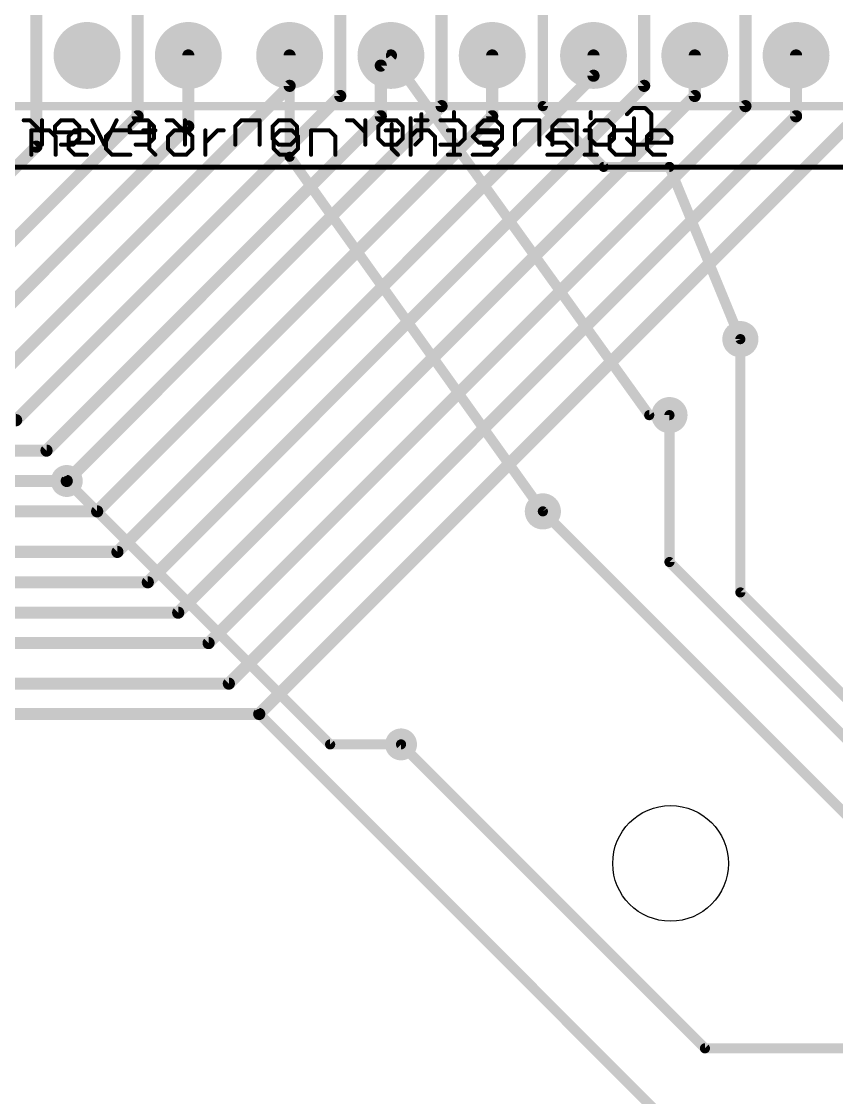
# Model space of a CAD drawing. Extents: x -15 to 72, y -20 to 100.
# Drawn here: x 21.73 to 42.16, y 53.63 to 80.61 of the extents above; entities that cross this region are included whole.
import ezdxf

# ---------------------------------------------------------------- set-up
doc = ezdxf.new("R2010")
doc.units = 0
for name, color, linetype in [('1', 12, 'CONTINUOUS'), ('16', 132, 'CONTINUOUS'), ('17', 110, 'CONTINUOUS'), ('18', 110, 'CONTINUOUS'), ('20', 53, 'CONTINUOUS'), ('21', 40, 'CONTINUOUS'), ('22', 6, 'CONTINUOUS'), ('51', 253, 'CONTINUOUS')]:
    doc.layers.add(name, color=color, linetype=linetype)

# ---------------------------------------------------------------- blocks, each defined once
blk = doc.blocks.new('RECT')
blk.add_solid([(-0.5, -0.5), (0.5, -0.5), (-0.5, 0.5), (0.5, 0.5)])
blk = doc.blocks.new('ROUNDP')
at = {"const_width": 0.5}
blk.add_lwpolyline([(0, -0.25, 1), (0, 0.25, 1), (0, -0.25)], format="xyb", dxfattribs=at)
blk = doc.blocks.new('ROUNDV')
at = {"const_width": 0.5}
blk.add_lwpolyline([(0, -0.25, 1), (0, 0.25, 1), (0, -0.25)], format="xyb", dxfattribs=at)

msp = doc.modelspace()

# ---------------------------------------------------------------- linework, layer by layer
at = {"layer": '1'}
for points, const_width in [([(24.638, 78.232), (24.638, 81.28)], 0.3048), ([(22.098, 77.47), (22.098, 81.026)], 0.3048), ([(29.718, 78.74), (29.718, 81.026)], 0.3048), ([(32.258, 78.486), (32.258, 80.772)], 0.3048), ([(37.338, 78.994), (37.338, 80.772)], 0.3048), ([(39.878, 78.486), (39.878, 81.026)], 0.3048), ([(25.908, 77.978), (25.908, 79.756)], 0.3048), ([(28.448, 78.994), (28.448, 79.756)], 0.3048), ([(30.734, 79.502), (30.988, 79.756)], 0.3048), ([(33.528, 78.232), (33.528, 79.756)], 0.3048), ([(36.068, 79.248), (36.068, 79.756)], 0.3048), ([(38.608, 78.74), (38.608, 79.756)], 0.3048), ([(41.148, 78.232), (41.148, 79.756)], 0.3048), ([(30.734, 78.232), (30.734, 79.502)], 0.3048), ([(24.13, 67.31), (36.068, 79.248)], 0.3048), ([(20.828, 71.374), (28.448, 78.994)], 0.3048), ([(24.892, 66.548), (37.338, 78.994)], 0.3048), ([(21.59, 70.612), (29.718, 78.74)], 0.3048), ([(25.654, 65.786), (38.608, 78.74)], 0.3048), ([(22.86, 69.088), (32.258, 78.486)], 0.3048), ([(26.416, 65.024), (39.878, 78.486)], 0.3048), ([(19.304, 72.898), (24.638, 78.232)], 0.3048), ([(22.352, 69.85), (30.734, 78.232)], 0.3048), ([(23.622, 68.326), (33.528, 78.232)], 0.3048), ([(26.924, 64.008), (41.148, 78.232)], 0.3048), ([(20.066, 72.136), (25.908, 77.978)], 0.3048), ([(27.686, 63.246), (42.418, 77.978)], 0.3048), ([(18.288, 73.66), (22.098, 77.47)], 0.3048), ([(39.751, 66.294), (39.751, 72.644)], 0.254), ([(10.668, 70.612), (21.59, 70.612)], 0.3048), ([(37.973, 67.056), (37.973, 70.739)], 0.254), ([(11.176, 69.85), (22.352, 69.85)], 0.3048), ([(11.938, 69.088), (22.86, 69.088)], 0.3048), ([(12.446, 68.326), (23.622, 68.326)], 0.3048), ([(50.292, 52.832), (34.798, 68.326)], 0.254), ([(12.7, 67.31), (24.13, 67.31)], 0.3048), ([(50.8, 54.229), (37.973, 67.056)], 0.254), ([(13.462, 66.548), (24.892, 66.548)], 0.3048), ([(51.435, 54.61), (39.751, 66.294)], 0.254), ([(14.224, 65.786), (25.654, 65.786)], 0.3048), ([(14.732, 65.024), (26.416, 65.024)], 0.3048), ([(14.986, 64.008), (26.924, 64.008)], 0.3048), ([(15.24, 63.246), (27.686, 63.246)], 0.3048), ([(37.846, 53.086), (27.686, 63.246)], 0.254), ([(38.862, 54.864), (31.242, 62.484)], 0.254), ([(42.672, 54.864), (38.862, 54.864)], 0.254)]:
    msp.add_lwpolyline(points, dxfattribs=dict(at, const_width=const_width))
for points, const_width in [([(25.9842, 79.756, 1), (25.8318, 79.756)], 0.1524), ([(28.5242, 79.756, 1), (28.3718, 79.756)], 0.1524), ([(31.0419, 79.7021, 1), (30.9341, 79.8099)], 0.1524), ([(33.6042, 79.756, 1), (33.4518, 79.756)], 0.1524), ([(36.1442, 79.756, 1), (35.9918, 79.756)], 0.1524), ([(38.6842, 79.756, 1), (38.5318, 79.756)], 0.1524), ([(41.2242, 79.756, 1), (41.0718, 79.756)], 0.1524), ([(30.8102, 79.502, 1), (30.6578, 79.502)], 0.1524), ([(30.6801, 79.5559, 1), (30.7879, 79.4481)], 0.1524), ([(35.9918, 79.248, 1), (36.1442, 79.248)], 0.1524), ([(36.1219, 79.1941, 1), (36.0141, 79.3019)], 0.1524), ([(28.3718, 78.994, 1), (28.5242, 78.994)], 0.1524), ([(28.5019, 78.9401, 1), (28.3941, 79.0479)], 0.1524), ([(37.2618, 78.994, 1), (37.4142, 78.994)], 0.1524), ([(37.3919, 78.9401, 1), (37.2841, 79.0479)], 0.1524), ([(29.6418, 78.74, 1), (29.7942, 78.74)], 0.1524), ([(29.7719, 78.6861, 1), (29.6641, 78.7939)], 0.1524), ([(38.5318, 78.74, 1), (38.6842, 78.74)], 0.1524), ([(38.6619, 78.6861, 1), (38.5541, 78.7939)], 0.1524), ([(32.1818, 78.486, 1), (32.3342, 78.486)], 0.1524), ([(32.3119, 78.4321, 1), (32.2041, 78.5399)], 0.1524), ([(39.8018, 78.486, 1), (39.9542, 78.486)], 0.1524), ([(39.9319, 78.4321, 1), (39.8241, 78.5399)], 0.1524), ([(24.5618, 78.232, 1), (24.7142, 78.232)], 0.1524), ([(24.6919, 78.1781, 1), (24.5841, 78.2859)], 0.1524), ([(30.6578, 78.232, 1), (30.8102, 78.232)], 0.1524), ([(30.7879, 78.1781, 1), (30.6801, 78.2859)], 0.1524), ([(33.4518, 78.232, 1), (33.6042, 78.232)], 0.1524), ([(33.5819, 78.1781, 1), (33.4741, 78.2859)], 0.1524), ([(41.0718, 78.232, 1), (41.2242, 78.232)], 0.1524), ([(41.2019, 78.1781, 1), (41.0941, 78.2859)], 0.1524), ([(25.8318, 77.978, 1), (25.9842, 77.978)], 0.1524), ([(25.9619, 77.9241, 1), (25.8541, 78.0319)], 0.1524), ([(22.0218, 77.47, 1), (22.1742, 77.47)], 0.1524), ([(22.1519, 77.4161, 1), (22.0441, 77.5239)], 0.1524), ([(39.8145, 72.644, 1), (39.6875, 72.644)], 0.127), ([(21.59, 70.5358, 1), (21.59, 70.6882)], 0.1524), ([(38.0365, 70.739, 1), (37.9095, 70.739)], 0.127), ([(22.2981, 69.9039, 1), (22.4059, 69.7961)], 0.1524), ([(22.352, 69.7738, 1), (22.352, 69.9262)], 0.1524), ([(22.8061, 69.1419, 1), (22.9139, 69.0341)], 0.1524), ([(22.86, 69.0118, 1), (22.86, 69.1642)], 0.1524), ([(23.5681, 68.3799, 1), (23.6759, 68.2721)], 0.1524), ([(23.622, 68.2498, 1), (23.622, 68.4022)], 0.1524), ([(34.8429, 68.3709, 1), (34.7531, 68.2811)], 0.127), ([(24.0761, 67.3639, 1), (24.1839, 67.2561)], 0.1524), ([(24.13, 67.2338, 1), (24.13, 67.3862)], 0.1524), ([(38.0179, 67.1009, 1), (37.9281, 67.0111)], 0.127), ([(37.9095, 67.056, 1), (38.0365, 67.056)], 0.127), ([(24.8381, 66.6019, 1), (24.9459, 66.4941)], 0.1524), ([(24.892, 66.4718, 1), (24.892, 66.6242)], 0.1524), ([(39.7959, 66.3389, 1), (39.7061, 66.2491)], 0.127), ([(39.6875, 66.294, 1), (39.8145, 66.294)], 0.127), ([(25.6001, 65.8399, 1), (25.7079, 65.7321)], 0.1524), ([(25.654, 65.7098, 1), (25.654, 65.8622)], 0.1524), ([(26.3621, 65.0779, 1), (26.4699, 64.9701)], 0.1524), ([(26.416, 64.9478, 1), (26.416, 65.1002)], 0.1524), ([(26.8701, 64.0619, 1), (26.9779, 63.9541)], 0.1524), ([(26.924, 63.9318, 1), (26.924, 64.0842)], 0.1524), ([(27.686, 63.1698, 1), (27.686, 63.3222)], 0.1524), ([(27.6321, 63.2999, 1), (27.7399, 63.1921)], 0.1524), ([(27.7309, 63.2909, 1), (27.6411, 63.2011)], 0.127), ([(31.2869, 62.5289, 1), (31.1971, 62.4391)], 0.127), ([(38.862, 54.9275, 1), (38.862, 54.8005)], 0.127), ([(38.8171, 54.8191, 1), (38.9069, 54.9089)], 0.127)]:
    msp.add_lwpolyline(points, format="xyb", dxfattribs=dict(at, const_width=const_width))
at = {"layer": '16', "const_width": 0.254}
for points in [[(34.798, 78.486), (34.798, 80.899)], [(28.448, 77.216), (28.448, 79.756)], [(37.465, 70.739), (30.988, 79.756)], [(36.322, 76.962), (34.798, 78.486)], [(34.798, 68.326), (28.448, 77.216)], [(37.973, 76.962), (36.322, 76.962)], [(39.751, 72.644), (37.973, 76.962)], [(37.973, 70.739), (37.465, 70.739)], [(29.464, 62.484), (22.86, 69.088)], [(31.242, 62.484), (29.464, 62.484)]]:
    msp.add_lwpolyline(points, dxfattribs=at)
at = {"layer": '16', "const_width": 0.127}
for points in [[(28.5115, 79.756, 1), (28.3845, 79.756)], [(31.0396, 79.793, 1), (30.9364, 79.719)], [(34.8429, 78.5309, 1), (34.7531, 78.4411)], [(34.7345, 78.486, 1), (34.8615, 78.486)], [(28.4997, 77.2529, 1), (28.3963, 77.1791)], [(28.3845, 77.216, 1), (28.5115, 77.216)], [(36.322, 77.0255, 1), (36.322, 76.8985)], [(36.2771, 76.9171, 1), (36.3669, 77.0069)], [(38.0317, 76.9862, 1), (37.9143, 76.9378)], [(37.973, 76.8985, 1), (37.973, 77.0255)], [(39.6923, 72.6198, 1), (39.8097, 72.6682)], [(37.465, 70.8025, 1), (37.465, 70.6755)], [(37.4134, 70.702, 1), (37.5166, 70.776)], [(37.973, 70.6755, 1), (37.973, 70.8025)], [(22.9049, 69.1329, 1), (22.8151, 69.0431)], [(34.7463, 68.2891, 1), (34.8497, 68.3629)], [(29.464, 62.5475, 1), (29.464, 62.4205)], [(29.4191, 62.4391, 1), (29.5089, 62.5289)], [(31.242, 62.4205, 1), (31.242, 62.5475)]]:
    msp.add_lwpolyline(points, format="xyb", dxfattribs=at)
at = {"layer": '20'}
msp.add_circle((38, 59.5), 1.45, dxfattribs=at)
at = {"layer": '21'}
for points, const_width in [([(44.958, 78.486), (14.478, 78.486)], 0.2032), ([(31.4814, 78.182), (31.4814, 77.2668)], 0.1016), ([(32.5694, 78.3345), (32.5694, 78.182)], 0.1016), ([(35.9997, 78.3345), (35.9997, 78.182)], 0.1016), ([(37.0809, 78.182), (37.0809, 77.2668)], 0.1016), ([(24.9294, 78.0294), (24.9294, 77.4193)], 0.1016), ([(31.0102, 78.0294), (31.0102, 77.4193)], 0.1016), ([(21.9703, 77.2668), (21.9703, 77.8769)], 0.1016), ([(21.9703, 77.8769), (22.4279, 77.8769)], 0.1016), ([(22.4279, 77.8769), (22.5804, 77.7244)], 0.1016), ([(22.5804, 77.7244), (22.5804, 77.2668)], 0.1016), ([(22.9058, 77.7244), (23.0583, 77.8769)], 0.1016), ([(22.9058, 77.4193), (22.9058, 77.7244)], 0.1016), ([(23.0583, 77.8769), (23.3634, 77.8769)], 0.1016), ([(23.3634, 77.8769), (23.5159, 77.7244)], 0.1016), ([(23.5159, 77.7244), (23.5159, 77.5719)], 0.1016), ([(23.9938, 77.8769), (23.8413, 77.7244)], 0.1016), ([(23.8413, 77.7244), (23.8413, 77.4193)], 0.1016), ([(24.4514, 77.8769), (23.9938, 77.8769)], 0.1016), ([(24.7768, 77.8769), (25.0819, 77.8769)], 0.1016), ([(25.553, 77.8769), (25.4005, 77.7244)], 0.1016), ([(25.4005, 77.7244), (25.4005, 77.4193)], 0.1016), ([(25.8581, 77.8769), (25.553, 77.8769)], 0.1016), ([(26.0106, 77.7244), (25.8581, 77.8769)], 0.1016), ([(26.0106, 77.4193), (26.0106, 77.7244)], 0.1016), ([(26.336, 77.2668), (26.336, 77.8769)], 0.1016), ([(26.336, 77.5719), (26.6411, 77.8769)], 0.1016), ([(26.6411, 77.8769), (26.7936, 77.8769)], 0.1016), ([(28.2037, 77.8769), (28.0511, 77.7244)], 0.1016), ([(28.0511, 77.7244), (28.0511, 77.4193)], 0.1016), ([(28.5087, 77.8769), (28.2037, 77.8769)], 0.1016), ([(28.6613, 77.7244), (28.5087, 77.8769)], 0.1016), ([(28.6613, 77.4193), (28.6613, 77.7244)], 0.1016), ([(28.9867, 77.2668), (28.9867, 77.8769)], 0.1016), ([(28.9867, 77.8769), (29.4443, 77.8769)], 0.1016), ([(29.4443, 77.8769), (29.5968, 77.7244)], 0.1016), ([(29.5968, 77.7244), (29.5968, 77.2668)], 0.1016), ([(30.8577, 77.8769), (31.1628, 77.8769)], 0.1016), ([(31.4814, 77.7244), (31.6339, 77.8769)], 0.1016), ([(31.6339, 77.8769), (31.939, 77.8769)], 0.1016), ([(31.939, 77.8769), (32.0915, 77.7244)], 0.1016), ([(32.0915, 77.7244), (32.0915, 77.2668)], 0.1016), ([(32.4169, 77.8769), (32.5694, 77.8769)], 0.1016), ([(32.5694, 77.8769), (32.5694, 77.2668)], 0.1016), ([(33.0406, 77.7244), (33.1931, 77.8769)], 0.1016), ([(33.1931, 77.5719), (33.0406, 77.7244)], 0.1016), ([(33.1931, 77.8769), (33.6507, 77.8769)], 0.1016), ([(34.9116, 77.7244), (35.0641, 77.8769)], 0.1016), ([(35.0641, 77.5719), (34.9116, 77.7244)], 0.1016), ([(35.0641, 77.8769), (35.5217, 77.8769)], 0.1016), ([(35.8471, 77.8769), (35.9997, 77.8769)], 0.1016), ([(35.9997, 77.8769), (35.9997, 77.2668)], 0.1016), ([(36.4708, 77.7244), (36.6233, 77.8769)], 0.1016), ([(36.4708, 77.4193), (36.4708, 77.7244)], 0.1016), ([(36.6233, 77.8769), (37.0809, 77.8769)], 0.1016), ([(37.4063, 77.7244), (37.5589, 77.8769)], 0.1016), ([(37.4063, 77.4193), (37.4063, 77.7244)], 0.1016), ([(37.5589, 77.8769), (37.8639, 77.8769)], 0.1016), ([(37.8639, 77.8769), (38.0165, 77.7244)], 0.1016), ([(38.0165, 77.7244), (38.0165, 77.5719)], 0.1016), ([(23.5159, 77.5719), (22.9058, 77.5719)], 0.1016), ([(23.0583, 77.2668), (22.9058, 77.4193)], 0.1016), ([(23.8413, 77.4193), (23.9938, 77.2668)], 0.1016), ([(24.9294, 77.4193), (25.0819, 77.2668)], 0.1016), ([(25.4005, 77.4193), (25.553, 77.2668)], 0.1016), ([(25.8581, 77.2668), (26.0106, 77.4193)], 0.1016), ([(28.0511, 77.4193), (28.2037, 77.2668)], 0.1016), ([(28.5087, 77.2668), (28.6613, 77.4193)], 0.1016), ([(31.0102, 77.4193), (31.1628, 77.2668)], 0.1016), ([(33.4982, 77.5719), (33.1931, 77.5719)], 0.1016), ([(33.6507, 77.4193), (33.4982, 77.5719)], 0.1016), ([(33.4982, 77.2668), (33.6507, 77.4193)], 0.1016), ([(35.3692, 77.5719), (35.0641, 77.5719)], 0.1016), ([(35.5217, 77.4193), (35.3692, 77.5719)], 0.1016), ([(35.3692, 77.2668), (35.5217, 77.4193)], 0.1016), ([(36.6233, 77.2668), (36.4708, 77.4193)], 0.1016), ([(38.0165, 77.5719), (37.4063, 77.5719)], 0.1016), ([(37.5589, 77.2668), (37.4063, 77.4193)], 0.1016), ([(23.3634, 77.2668), (23.0583, 77.2668)], 0.1016), ([(23.9938, 77.2668), (24.4514, 77.2668)], 0.1016), ([(25.553, 77.2668), (25.8581, 77.2668)], 0.1016), ([(28.2037, 77.2668), (28.5087, 77.2668)], 0.1016), ([(32.4169, 77.2668), (32.722, 77.2668)], 0.1016), ([(33.0406, 77.2668), (33.4982, 77.2668)], 0.1016), ([(34.9116, 77.2668), (35.3692, 77.2668)], 0.1016), ([(35.8471, 77.2668), (36.1522, 77.2668)], 0.1016), ([(37.0809, 77.2668), (36.6233, 77.2668)], 0.1016), ([(37.8639, 77.2668), (37.5589, 77.2668)], 0.1016)]:
    msp.add_lwpolyline(points, dxfattribs=dict(at, const_width=const_width))
at = {"layer": '21', "const_width": 0.0508}
for points in [[(31.5068, 78.182, 1), (31.456, 78.182)], [(32.5948, 78.3345, 1), (32.544, 78.3345)], [(36.0251, 78.3345, 1), (35.9743, 78.3345)], [(37.1063, 78.182, 1), (37.0555, 78.182)], [(24.9548, 78.0294, 1), (24.904, 78.0294)], [(31.0356, 78.0294, 1), (30.9848, 78.0294)], [(32.544, 78.182, 1), (32.5948, 78.182)], [(35.9743, 78.182, 1), (36.0251, 78.182)], [(21.9957, 77.8769, 1), (21.9449, 77.8769)], [(21.9703, 77.9023, 1), (21.9703, 77.8515)], [(22.4458, 77.8949, 1), (22.4099, 77.859)], [(22.4279, 77.8515, 1), (22.4279, 77.9023)], [(22.6058, 77.7244, 1), (22.555, 77.7244)], [(22.5624, 77.7064, 1), (22.5984, 77.7424)], [(22.8878, 77.7424, 1), (22.9238, 77.7064)], [(22.9312, 77.7244, 1), (22.8804, 77.7244)], [(23.0583, 77.9023, 1), (23.0583, 77.8515)], [(23.0763, 77.859, 1), (23.0404, 77.8949)], [(23.3814, 77.8949, 1), (23.3454, 77.859)], [(23.3634, 77.8515, 1), (23.3634, 77.9023)], [(23.5413, 77.7244, 1), (23.4905, 77.7244)], [(23.498, 77.7064, 1), (23.5339, 77.7424)], [(23.8667, 77.7244, 1), (23.8159, 77.7244)], [(23.8234, 77.7424, 1), (23.8593, 77.7064)], [(23.9938, 77.9023, 1), (23.9938, 77.8515)], [(24.0118, 77.859, 1), (23.9759, 77.8949)], [(24.4514, 77.8515, 1), (24.4514, 77.9023)], [(24.7768, 77.9023, 1), (24.7768, 77.8515)], [(25.0819, 77.8515, 1), (25.0819, 77.9023)], [(25.4259, 77.7244, 1), (25.3751, 77.7244)], [(25.3826, 77.7424, 1), (25.4185, 77.7064)], [(25.553, 77.9023, 1), (25.553, 77.8515)], [(25.571, 77.859, 1), (25.5351, 77.8949)], [(25.8761, 77.8949, 1), (25.8401, 77.859)], [(25.8581, 77.8515, 1), (25.8581, 77.9023)], [(26.036, 77.7244, 1), (25.9852, 77.7244)], [(25.9927, 77.7064, 1), (26.0286, 77.7424)], [(26.3614, 77.8769, 1), (26.3106, 77.8769)], [(26.6411, 77.9023, 1), (26.6411, 77.8515)], [(26.6591, 77.859, 1), (26.6231, 77.8949)], [(26.7936, 77.8515, 1), (26.7936, 77.9023)], [(28.0766, 77.7244, 1), (28.0257, 77.7244)], [(28.0332, 77.7424, 1), (28.0691, 77.7064)], [(28.2037, 77.9023, 1), (28.2037, 77.8515)], [(28.2216, 77.859, 1), (28.1857, 77.8949)], [(28.5267, 77.8949, 1), (28.4908, 77.859)], [(28.5087, 77.8515, 1), (28.5087, 77.9023)], [(28.6867, 77.7244, 1), (28.6359, 77.7244)], [(28.6433, 77.7064, 1), (28.6792, 77.7424)], [(29.0121, 77.8769, 1), (28.9613, 77.8769)], [(28.9867, 77.9023, 1), (28.9867, 77.8515)], [(29.4622, 77.8949, 1), (29.4263, 77.859)], [(29.4443, 77.8515, 1), (29.4443, 77.9023)], [(29.6222, 77.7244, 1), (29.5714, 77.7244)], [(29.5788, 77.7064, 1), (29.6147, 77.7424)], [(30.8577, 77.9023, 1), (30.8577, 77.8515)], [(31.1628, 77.8515, 1), (31.1628, 77.9023)], [(31.4634, 77.7424, 1), (31.4993, 77.7064)], [(31.6339, 77.9023, 1), (31.6339, 77.8515)], [(31.6519, 77.859, 1), (31.616, 77.8949)], [(31.9569, 77.8949, 1), (31.921, 77.859)], [(31.939, 77.8515, 1), (31.939, 77.9023)], [(32.1169, 77.7244, 1), (32.0661, 77.7244)], [(32.0735, 77.7064, 1), (32.1095, 77.7424)], [(32.4169, 77.9023, 1), (32.4169, 77.8515)], [(32.5948, 77.8769, 1), (32.544, 77.8769)], [(32.5694, 77.8515, 1), (32.5694, 77.9023)], [(33.0585, 77.7424, 1), (33.0226, 77.7064)], [(33.0226, 77.7424, 1), (33.0585, 77.7064)], [(33.1931, 77.9023, 1), (33.1931, 77.8515)], [(33.2111, 77.859, 1), (33.1751, 77.8949)], [(33.6507, 77.8515, 1), (33.6507, 77.9023)], [(34.9296, 77.7424, 1), (34.8937, 77.7064)], [(34.8937, 77.7424, 1), (34.9296, 77.7064)], [(35.0641, 77.9023, 1), (35.0641, 77.8515)], [(35.0821, 77.859, 1), (35.0462, 77.8949)], [(35.5217, 77.8515, 1), (35.5217, 77.9023)], [(35.8471, 77.9023, 1), (35.8471, 77.8515)], [(36.0251, 77.8769, 1), (35.9743, 77.8769)], [(35.9997, 77.8515, 1), (35.9997, 77.9023)], [(36.4962, 77.7244, 1), (36.4454, 77.7244)], [(36.4529, 77.7424, 1), (36.4888, 77.7064)], [(36.6233, 77.9023, 1), (36.6233, 77.8515)], [(36.6413, 77.859, 1), (36.6054, 77.8949)], [(37.0809, 77.8515, 1), (37.0809, 77.9023)], [(37.4317, 77.7244, 1), (37.3809, 77.7244)], [(37.3884, 77.7424, 1), (37.4243, 77.7064)], [(37.5589, 77.9023, 1), (37.5589, 77.8515)], [(37.5768, 77.859, 1), (37.5409, 77.8949)], [(37.8819, 77.8949, 1), (37.846, 77.859)], [(37.8639, 77.8515, 1), (37.8639, 77.9023)], [(38.0419, 77.7244, 1), (37.9911, 77.7244)], [(37.9985, 77.7064, 1), (38.0344, 77.7424)], [(22.9058, 77.5973, 1), (22.9058, 77.5465)], [(22.9238, 77.4373, 1), (22.8878, 77.4014)], [(22.8804, 77.4193, 1), (22.9312, 77.4193)], [(23.4905, 77.5719, 1), (23.5413, 77.5719)], [(23.5159, 77.5465, 1), (23.5159, 77.5973)], [(23.8159, 77.4193, 1), (23.8667, 77.4193)], [(23.8593, 77.4373, 1), (23.8234, 77.4014)], [(24.9473, 77.4373, 1), (24.9114, 77.4014)], [(24.904, 77.4193, 1), (24.9548, 77.4193)], [(25.3751, 77.4193, 1), (25.4259, 77.4193)], [(25.4185, 77.4373, 1), (25.3826, 77.4014)], [(25.9852, 77.4193, 1), (26.036, 77.4193)], [(26.0286, 77.4014, 1), (25.9927, 77.4373)], [(26.3181, 77.5898, 1), (26.354, 77.5539)], [(28.0257, 77.4193, 1), (28.0766, 77.4193)], [(28.0691, 77.4373, 1), (28.0332, 77.4014)], [(28.6359, 77.4193, 1), (28.6867, 77.4193)], [(28.6792, 77.4014, 1), (28.6433, 77.4373)], [(30.9848, 77.4193, 1), (31.0356, 77.4193)], [(31.0282, 77.4373, 1), (30.9923, 77.4014)], [(33.1931, 77.5973, 1), (33.1931, 77.5465)], [(33.1751, 77.5539, 1), (33.2111, 77.5898)], [(33.5161, 77.5898, 1), (33.4802, 77.5539)], [(33.4982, 77.5465, 1), (33.4982, 77.5973)], [(33.6687, 77.4014, 1), (33.6327, 77.4373)], [(33.6327, 77.4014, 1), (33.6687, 77.4373)], [(35.0641, 77.5973, 1), (35.0641, 77.5465)], [(35.0462, 77.5539, 1), (35.0821, 77.5898)], [(35.3872, 77.5898, 1), (35.3512, 77.5539)], [(35.3692, 77.5465, 1), (35.3692, 77.5973)], [(35.5397, 77.4014, 1), (35.5038, 77.4373)], [(35.5038, 77.4014, 1), (35.5397, 77.4373)], [(36.4454, 77.4193, 1), (36.4962, 77.4193)], [(36.4888, 77.4373, 1), (36.4529, 77.4014)], [(37.4063, 77.5973, 1), (37.4063, 77.5465)], [(37.3809, 77.4193, 1), (37.4317, 77.4193)], [(37.4243, 77.4373, 1), (37.3884, 77.4014)], [(37.9911, 77.5719, 1), (38.0419, 77.5719)], [(38.0165, 77.5465, 1), (38.0165, 77.5973)], [(21.9449, 77.2668, 1), (21.9957, 77.2668)], [(22.555, 77.2668, 1), (22.6058, 77.2668)], [(23.0583, 77.2922, 1), (23.0583, 77.2414)], [(23.0404, 77.2488, 1), (23.0763, 77.2848)], [(23.3634, 77.2414, 1), (23.3634, 77.2922)], [(23.9938, 77.2922, 1), (23.9938, 77.2414)], [(23.9759, 77.2488, 1), (24.0118, 77.2848)], [(24.4514, 77.2414, 1), (24.4514, 77.2922)], [(25.0639, 77.2488, 1), (25.0999, 77.2848)], [(25.553, 77.2922, 1), (25.553, 77.2414)], [(25.5351, 77.2488, 1), (25.571, 77.2848)], [(25.8401, 77.2848, 1), (25.8761, 77.2488)], [(25.8581, 77.2414, 1), (25.8581, 77.2922)], [(26.3106, 77.2668, 1), (26.3614, 77.2668)], [(28.2037, 77.2922, 1), (28.2037, 77.2414)], [(28.1857, 77.2488, 1), (28.2216, 77.2848)], [(28.4908, 77.2848, 1), (28.5267, 77.2488)], [(28.5087, 77.2414, 1), (28.5087, 77.2922)], [(28.9613, 77.2668, 1), (29.0121, 77.2668)], [(29.5714, 77.2668, 1), (29.6222, 77.2668)], [(31.1448, 77.2488, 1), (31.1807, 77.2848)], [(31.456, 77.2668, 1), (31.5068, 77.2668)], [(32.0661, 77.2668, 1), (32.1169, 77.2668)], [(32.4169, 77.2922, 1), (32.4169, 77.2414)], [(32.544, 77.2668, 1), (32.5948, 77.2668)], [(32.722, 77.2414, 1), (32.722, 77.2922)], [(33.0406, 77.2922, 1), (33.0406, 77.2414)], [(33.4802, 77.2848, 1), (33.5161, 77.2488)], [(33.4982, 77.2414, 1), (33.4982, 77.2922)], [(34.9116, 77.2922, 1), (34.9116, 77.2414)], [(35.3512, 77.2848, 1), (35.3872, 77.2488)], [(35.3692, 77.2414, 1), (35.3692, 77.2922)], [(35.8471, 77.2922, 1), (35.8471, 77.2414)], [(35.9743, 77.2668, 1), (36.0251, 77.2668)], [(36.1522, 77.2414, 1), (36.1522, 77.2922)], [(36.6233, 77.2922, 1), (36.6233, 77.2414)], [(36.6054, 77.2488, 1), (36.6413, 77.2848)], [(37.0555, 77.2668, 1), (37.1063, 77.2668)], [(37.0809, 77.2414, 1), (37.0809, 77.2922)], [(37.5589, 77.2922, 1), (37.5589, 77.2414)], [(37.5409, 77.2488, 1), (37.5768, 77.2848)], [(37.8639, 77.2414, 1), (37.8639, 77.2922)]]:
    msp.add_lwpolyline(points, format="xyb", dxfattribs=at)
at = {"layer": '22'}
for points, const_width in [([(31.7529, 78.2835), (31.7529, 77.6733)], 0.1016), ([(36.9084, 78.2835), (37.0609, 78.436)], 0.1016), ([(37.0609, 78.436), (37.366, 78.436)], 0.1016), ([(37.366, 78.436), (37.5185, 78.2835)], 0.1016), ([(37.5185, 78.2835), (37.5185, 77.6733)], 0.1016), ([(21.9333, 78.1309), (21.7808, 78.1309)], 0.1016), ([(22.2384, 77.8259), (21.9333, 78.1309)], 0.1016), ([(22.2384, 77.5208), (22.2384, 78.1309)], 0.1016), ([(22.7163, 78.1309), (22.5638, 77.9784)], 0.1016), ([(22.5638, 77.9784), (22.5638, 77.8259)], 0.1016), ([(23.0214, 78.1309), (22.7163, 78.1309)], 0.1016), ([(23.1739, 77.9784), (23.0214, 78.1309)], 0.1016), ([(23.1739, 77.6733), (23.1739, 77.9784)], 0.1016), ([(23.8044, 77.5208), (23.4993, 78.1309)], 0.1016), ([(24.1094, 78.1309), (23.8044, 77.5208)], 0.1016), ([(24.5873, 78.1309), (24.4348, 77.9784)], 0.1016), ([(24.4348, 77.9784), (24.4348, 77.8259)], 0.1016), ([(24.8924, 78.1309), (24.5873, 78.1309)], 0.1016), ([(25.0449, 77.9784), (24.8924, 78.1309)], 0.1016), ([(25.0449, 77.6733), (25.0449, 77.9784)], 0.1016), ([(25.5195, 78.1309), (25.3669, 78.1309)], 0.1016), ([(25.8245, 77.8259), (25.5195, 78.1309)], 0.1016), ([(25.8245, 77.5208), (25.8245, 78.1309)], 0.1016), ([(27.238, 78.1309), (27.0855, 77.9784)], 0.1016), ([(27.0855, 77.9784), (27.0855, 77.5208)], 0.1016), ([(27.6956, 78.1309), (27.238, 78.1309)], 0.1016), ([(27.6956, 77.5208), (27.6956, 78.1309)], 0.1016), ([(28.021, 77.9784), (28.1735, 78.1309)], 0.1016), ([(28.021, 77.6733), (28.021, 77.9784)], 0.1016), ([(28.1735, 78.1309), (28.4786, 78.1309)], 0.1016), ([(28.4786, 78.1309), (28.6311, 77.9784)], 0.1016), ([(28.6311, 77.9784), (28.6311, 77.6733)], 0.1016), ([(30.0411, 78.1309), (29.8886, 78.1309)], 0.1016), ([(30.3462, 77.8259), (30.0411, 78.1309)], 0.1016), ([(30.3462, 77.5208), (30.3462, 78.1309)], 0.1016), ([(30.6716, 77.9784), (30.8241, 78.1309)], 0.1016), ([(30.6716, 77.6733), (30.6716, 77.9784)], 0.1016), ([(30.8241, 78.1309), (31.1292, 78.1309)], 0.1016), ([(31.1292, 78.1309), (31.2817, 77.9784)], 0.1016), ([(31.2817, 77.9784), (31.2817, 77.6733)], 0.1016), ([(31.9054, 78.1309), (31.6003, 78.1309)], 0.1016), ([(32.2308, 78.1309), (32.6884, 78.1309)], 0.1016), ([(32.6884, 78.1309), (32.8409, 77.9784)], 0.1016), ([(32.8409, 77.9784), (32.8409, 77.6733)], 0.1016), ([(33.3189, 78.1309), (33.1663, 77.9784)], 0.1016), ([(33.1663, 77.9784), (33.1663, 77.8259)], 0.1016), ([(33.6239, 78.1309), (33.3189, 78.1309)], 0.1016), ([(33.7764, 77.9784), (33.6239, 78.1309)], 0.1016), ([(33.7764, 77.6733), (33.7764, 77.9784)], 0.1016), ([(34.2544, 78.1309), (34.1018, 77.9784)], 0.1016), ([(34.1018, 77.9784), (34.1018, 77.5208)], 0.1016), ([(34.712, 78.1309), (34.2544, 78.1309)], 0.1016), ([(34.712, 77.5208), (34.712, 78.1309)], 0.1016), ([(35.1899, 78.1309), (35.0374, 77.9784)], 0.1016), ([(35.0374, 77.9784), (35.0374, 77.5208)], 0.1016), ([(35.6475, 78.1309), (35.1899, 78.1309)], 0.1016), ([(35.6475, 77.5208), (35.6475, 78.1309)], 0.1016), ([(35.9729, 77.9784), (36.1254, 78.1309)], 0.1016), ([(35.9729, 77.6733), (35.9729, 77.9784)], 0.1016), ([(36.1254, 78.1309), (36.4305, 78.1309)], 0.1016), ([(36.4305, 78.1309), (36.583, 77.9784)], 0.1016), ([(36.583, 77.9784), (36.583, 77.6733)], 0.1016), ([(22.5638, 77.8259), (23.1739, 77.8259)], 0.1016), ([(23.0214, 77.5208), (23.1739, 77.6733)], 0.1016), ([(24.4348, 77.8259), (25.0449, 77.8259)], 0.1016), ([(24.8924, 77.5208), (25.0449, 77.6733)], 0.1016), ([(28.1735, 77.5208), (28.021, 77.6733)], 0.1016), ([(28.6311, 77.6733), (28.4786, 77.5208)], 0.1016), ([(30.8241, 77.5208), (30.6716, 77.6733)], 0.1016), ([(31.2817, 77.6733), (31.1292, 77.5208)], 0.1016), ([(31.7529, 77.6733), (31.6003, 77.5208)], 0.1016), ([(32.8409, 77.6733), (32.6884, 77.5208)], 0.1016), ([(33.1663, 77.8259), (33.7764, 77.8259)], 0.1016), ([(33.6239, 77.5208), (33.7764, 77.6733)], 0.1016), ([(36.1254, 77.5208), (35.9729, 77.6733)], 0.1016), ([(36.583, 77.6733), (36.4305, 77.5208)], 0.1016), ([(37.0609, 77.5208), (36.9084, 77.6733)], 0.1016), ([(37.5185, 77.6733), (37.366, 77.5208)], 0.1016), ([(22.7163, 77.5208), (23.0214, 77.5208)], 0.1016), ([(24.5873, 77.5208), (24.8924, 77.5208)], 0.1016), ([(28.4786, 77.5208), (28.1735, 77.5208)], 0.1016), ([(31.1292, 77.5208), (30.8241, 77.5208)], 0.1016), ([(32.6884, 77.5208), (32.2308, 77.5208)], 0.1016), ([(33.3189, 77.5208), (33.6239, 77.5208)], 0.1016), ([(36.4305, 77.5208), (36.1254, 77.5208)], 0.1016), ([(37.366, 77.5208), (37.0609, 77.5208)], 0.1016), ([(56.342, 76.958), (6.142, 76.958)], 0.127)]:
    msp.add_lwpolyline(points, dxfattribs=dict(at, const_width=const_width))
at = {"layer": '22', "const_width": 0.0508}
for points in [[(31.7783, 78.2835, 1), (31.7275, 78.2835)], [(36.8904, 78.3014, 1), (36.9264, 78.2655)], [(37.0609, 78.4614, 1), (37.0609, 78.4106)], [(37.0789, 78.418, 1), (37.043, 78.4539)], [(37.3839, 78.4539, 1), (37.348, 78.418)], [(37.366, 78.4106, 1), (37.366, 78.4614)], [(37.5439, 78.2835, 1), (37.4931, 78.2835)], [(37.5006, 78.2655, 1), (37.5365, 78.3014)], [(21.7808, 78.1563, 1), (21.7808, 78.1055)], [(21.9513, 78.1489, 1), (21.9154, 78.113)], [(21.9333, 78.1055, 1), (21.9333, 78.1563)], [(22.2638, 78.1309, 1), (22.213, 78.1309)], [(22.5458, 77.9964, 1), (22.5817, 77.9604)], [(22.5892, 77.9784, 1), (22.5384, 77.9784)], [(22.7163, 78.1563, 1), (22.7163, 78.1055)], [(22.7343, 78.113, 1), (22.6983, 78.1489)], [(23.0393, 78.1489, 1), (23.0034, 78.113)], [(23.0214, 78.1055, 1), (23.0214, 78.1563)], [(23.1993, 77.9784, 1), (23.1485, 77.9784)], [(23.1559, 77.9604, 1), (23.1919, 77.9964)], [(23.522, 78.1423, 1), (23.4766, 78.1196)], [(24.1321, 78.1196, 1), (24.0867, 78.1423)], [(24.4602, 77.9784, 1), (24.4094, 77.9784)], [(24.4169, 77.9964, 1), (24.4528, 77.9604)], [(24.5873, 78.1563, 1), (24.5873, 78.1055)], [(24.6053, 78.113, 1), (24.5694, 78.1489)], [(24.9104, 78.1489, 1), (24.8744, 78.113)], [(24.8924, 78.1055, 1), (24.8924, 78.1563)], [(25.0703, 77.9784, 1), (25.0195, 77.9784)], [(25.027, 77.9604, 1), (25.0629, 77.9964)], [(25.3669, 78.1563, 1), (25.3669, 78.1055)], [(25.5374, 78.1489, 1), (25.5015, 78.113)], [(25.5195, 78.1055, 1), (25.5195, 78.1563)], [(25.8499, 78.1309, 1), (25.7991, 78.1309)], [(27.0675, 77.9964, 1), (27.1034, 77.9604)], [(27.1109, 77.9784, 1), (27.0601, 77.9784)], [(27.238, 78.1563, 1), (27.238, 78.1055)], [(27.2559, 78.113, 1), (27.22, 78.1489)], [(27.721, 78.1309, 1), (27.6702, 78.1309)], [(27.6956, 78.1055, 1), (27.6956, 78.1563)], [(28.003, 77.9964, 1), (28.0389, 77.9604)], [(28.0464, 77.9784, 1), (27.9956, 77.9784)], [(28.1735, 78.1563, 1), (28.1735, 78.1055)], [(28.1915, 78.113, 1), (28.1555, 78.1489)], [(28.4965, 78.1489, 1), (28.4606, 78.113)], [(28.4786, 78.1055, 1), (28.4786, 78.1563)], [(28.6565, 77.9784, 1), (28.6057, 77.9784)], [(28.6131, 77.9604, 1), (28.6491, 77.9964)], [(29.8886, 78.1563, 1), (29.8886, 78.1055)], [(30.0591, 78.1489, 1), (30.0232, 78.113)], [(30.0411, 78.1055, 1), (30.0411, 78.1563)], [(30.3716, 78.1309, 1), (30.3208, 78.1309)], [(30.6536, 77.9964, 1), (30.6896, 77.9604)], [(30.697, 77.9784, 1), (30.6462, 77.9784)], [(30.8241, 78.1563, 1), (30.8241, 78.1055)], [(30.8421, 78.113, 1), (30.8062, 78.1489)], [(31.1472, 78.1489, 1), (31.1112, 78.113)], [(31.1292, 78.1055, 1), (31.1292, 78.1563)], [(31.3071, 77.9784, 1), (31.2563, 77.9784)], [(31.2638, 77.9604, 1), (31.2997, 77.9964)], [(31.6003, 78.1563, 1), (31.6003, 78.1055)], [(31.9054, 78.1055, 1), (31.9054, 78.1563)], [(32.2308, 78.1563, 1), (32.2308, 78.1055)], [(32.7064, 78.1489, 1), (32.6704, 78.113)], [(32.6884, 78.1055, 1), (32.6884, 78.1563)], [(32.8663, 77.9784, 1), (32.8155, 77.9784)], [(32.823, 77.9604, 1), (32.8589, 77.9964)], [(33.1917, 77.9784, 1), (33.1409, 77.9784)], [(33.1484, 77.9964, 1), (33.1843, 77.9604)], [(33.3189, 78.1563, 1), (33.3189, 78.1055)], [(33.3368, 78.113, 1), (33.3009, 78.1489)], [(33.6419, 78.1489, 1), (33.606, 78.113)], [(33.6239, 78.1055, 1), (33.6239, 78.1563)], [(33.8018, 77.9784, 1), (33.751, 77.9784)], [(33.7585, 77.9604, 1), (33.7944, 77.9964)], [(34.1272, 77.9784, 1), (34.0764, 77.9784)], [(34.0839, 77.9964, 1), (34.1198, 77.9604)], [(34.2544, 78.1563, 1), (34.2544, 78.1055)], [(34.2723, 78.113, 1), (34.2364, 78.1489)], [(34.7374, 78.1309, 1), (34.6866, 78.1309)], [(34.712, 78.1055, 1), (34.712, 78.1563)], [(35.0194, 77.9964, 1), (35.0553, 77.9604)], [(35.0628, 77.9784, 1), (35.012, 77.9784)], [(35.1899, 78.1563, 1), (35.1899, 78.1055)], [(35.2078, 78.113, 1), (35.1719, 78.1489)], [(35.6729, 78.1309, 1), (35.6221, 78.1309)], [(35.6475, 78.1055, 1), (35.6475, 78.1563)], [(35.9549, 77.9964, 1), (35.9908, 77.9604)], [(35.9983, 77.9784, 1), (35.9475, 77.9784)], [(36.1254, 78.1563, 1), (36.1254, 78.1055)], [(36.1434, 78.113, 1), (36.1074, 78.1489)], [(36.4484, 78.1489, 1), (36.4125, 78.113)], [(36.4305, 78.1055, 1), (36.4305, 78.1563)], [(36.6084, 77.9784, 1), (36.5576, 77.9784)], [(36.565, 77.9604, 1), (36.601, 77.9964)], [(22.2204, 77.8079, 1), (22.2563, 77.8438)], [(22.5638, 77.8513, 1), (22.5638, 77.8005)], [(22.5384, 77.8259, 1), (22.5892, 77.8259)], [(23.1485, 77.6733, 1), (23.1993, 77.6733)], [(23.1919, 77.6554, 1), (23.1559, 77.6913)], [(23.1739, 77.8005, 1), (23.1739, 77.8513)], [(24.4348, 77.8513, 1), (24.4348, 77.8005)], [(24.4094, 77.8259, 1), (24.4602, 77.8259)], [(25.0195, 77.6733, 1), (25.0703, 77.6733)], [(25.0629, 77.6554, 1), (25.027, 77.6913)], [(25.0449, 77.8005, 1), (25.0449, 77.8513)], [(25.8066, 77.8079, 1), (25.8425, 77.8438)], [(28.0389, 77.6913, 1), (28.003, 77.6554)], [(27.9956, 77.6733, 1), (28.0464, 77.6733)], [(28.6057, 77.6733, 1), (28.6565, 77.6733)], [(28.6491, 77.6554, 1), (28.6131, 77.6913)], [(30.3282, 77.8079, 1), (30.3642, 77.8438)], [(30.6896, 77.6913, 1), (30.6536, 77.6554)], [(30.6462, 77.6733, 1), (30.697, 77.6733)], [(31.2563, 77.6733, 1), (31.3071, 77.6733)], [(31.2997, 77.6554, 1), (31.2638, 77.6913)], [(31.7275, 77.6733, 1), (31.7783, 77.6733)], [(31.7708, 77.6554, 1), (31.7349, 77.6913)], [(32.8155, 77.6733, 1), (32.8663, 77.6733)], [(32.8589, 77.6554, 1), (32.823, 77.6913)], [(33.1663, 77.8513, 1), (33.1663, 77.8005)], [(33.1409, 77.8259, 1), (33.1917, 77.8259)], [(33.751, 77.6733, 1), (33.8018, 77.6733)], [(33.7944, 77.6554, 1), (33.7585, 77.6913)], [(33.7764, 77.8005, 1), (33.7764, 77.8513)], [(35.9908, 77.6913, 1), (35.9549, 77.6554)], [(35.9475, 77.6733, 1), (35.9983, 77.6733)], [(36.5576, 77.6733, 1), (36.6084, 77.6733)], [(36.601, 77.6554, 1), (36.565, 77.6913)], [(36.9264, 77.6913, 1), (36.8904, 77.6554)], [(37.4931, 77.6733, 1), (37.5439, 77.6733)], [(37.5365, 77.6554, 1), (37.5006, 77.6913)], [(22.213, 77.5208, 1), (22.2638, 77.5208)], [(22.7163, 77.5462, 1), (22.7163, 77.4954)], [(23.0034, 77.5388, 1), (23.0393, 77.5028)], [(23.0214, 77.4954, 1), (23.0214, 77.5462)], [(23.7816, 77.5322, 1), (23.8271, 77.5094)], [(23.7816, 77.5094, 1), (23.8271, 77.5322)], [(24.5873, 77.5462, 1), (24.5873, 77.4954)], [(24.8744, 77.5388, 1), (24.9104, 77.5028)], [(24.8924, 77.4954, 1), (24.8924, 77.5462)], [(25.7991, 77.5208, 1), (25.8499, 77.5208)], [(27.0601, 77.5208, 1), (27.1109, 77.5208)], [(27.6702, 77.5208, 1), (27.721, 77.5208)], [(28.1735, 77.5462, 1), (28.1735, 77.4954)], [(28.1555, 77.5028, 1), (28.1915, 77.5388)], [(28.4606, 77.5388, 1), (28.4965, 77.5028)], [(28.4786, 77.4954, 1), (28.4786, 77.5462)], [(30.3208, 77.5208, 1), (30.3716, 77.5208)], [(30.8241, 77.5462, 1), (30.8241, 77.4954)], [(30.8062, 77.5028, 1), (30.8421, 77.5388)], [(31.1112, 77.5388, 1), (31.1472, 77.5028)], [(31.1292, 77.4954, 1), (31.1292, 77.5462)], [(31.5824, 77.5388, 1), (31.6183, 77.5028)], [(32.2308, 77.5462, 1), (32.2308, 77.4954)], [(32.6704, 77.5388, 1), (32.7064, 77.5028)], [(32.6884, 77.4954, 1), (32.6884, 77.5462)], [(33.3189, 77.5462, 1), (33.3189, 77.4954)], [(33.606, 77.5388, 1), (33.6419, 77.5028)], [(33.6239, 77.4954, 1), (33.6239, 77.5462)], [(34.0764, 77.5208, 1), (34.1272, 77.5208)], [(34.6866, 77.5208, 1), (34.7374, 77.5208)], [(35.012, 77.5208, 1), (35.0628, 77.5208)], [(35.6221, 77.5208, 1), (35.6729, 77.5208)], [(36.1254, 77.5462, 1), (36.1254, 77.4954)], [(36.1074, 77.5028, 1), (36.1434, 77.5388)], [(36.4125, 77.5388, 1), (36.4484, 77.5028)], [(36.4305, 77.4954, 1), (36.4305, 77.5462)], [(37.0609, 77.5462, 1), (37.0609, 77.4954)], [(37.043, 77.5028, 1), (37.0789, 77.5388)], [(37.348, 77.5388, 1), (37.3839, 77.5028)], [(37.366, 77.4954, 1), (37.366, 77.5462)]]:
    msp.add_lwpolyline(points, format="xyb", dxfattribs=at)

# ---------------------------------------------------------------- block references
at = {"layer": '17'}
for p, xscale, yscale in [((23.368, 79.756), 1.6764, 1.6764), ((23.368, 79.756), 1.6764, 1.6764), ((23.368, 79.756), 1.508, 1.508), ((25.908, 79.756), 1.6764, 1.6764), ((25.908, 79.756), 1.6764, 1.6764), ((25.908, 79.756), 1.508, 1.508), ((28.448, 79.756), 1.6764, 1.6764), ((28.448, 79.756), 1.6764, 1.6764), ((28.448, 79.756), 1.508, 1.508), ((30.988, 79.756), 1.6764, 1.6764), ((30.988, 79.756), 1.6764, 1.6764), ((30.988, 79.756), 1.508, 1.508), ((33.528, 79.756), 1.6764, 1.6764), ((33.528, 79.756), 1.6764, 1.6764), ((33.528, 79.756), 1.508, 1.508), ((36.068, 79.756), 1.6764, 1.6764), ((36.068, 79.756), 1.6764, 1.6764), ((36.068, 79.756), 1.508, 1.508), ((38.608, 79.756), 1.6764, 1.6764), ((38.608, 79.756), 1.6764, 1.6764), ((38.608, 79.756), 1.508, 1.508), ((41.148, 79.756), 1.6764, 1.6764), ((41.148, 79.756), 1.6764, 1.6764), ((41.148, 79.756), 1.508, 1.508)]:
    msp.add_blockref('ROUNDP', p, dxfattribs=dict(at, xscale=xscale, yscale=yscale))
at = {"layer": '18'}
for p, xscale, yscale in [((39.751, 72.644), 0.9064, 0.9064), ((39.751, 72.644), 0.9064, 0.9064), ((37.973, 70.739), 0.9064, 0.9064), ((37.973, 70.739), 0.9064, 0.9064), ((22.86, 69.088), 0.8001, 0.8001), ((22.86, 69.088), 0.8001, 0.8001), ((34.798, 68.326), 0.9064, 0.9064), ((34.798, 68.326), 0.9064, 0.9064), ((31.242, 62.484), 0.8001, 0.8001), ((31.242, 62.484), 0.8001, 0.8001)]:
    msp.add_blockref('ROUNDV', p, dxfattribs=dict(at, xscale=xscale, yscale=yscale))
at = {"layer": '51', "xscale": 0.508, "yscale": 0.508}
for p in [(23.368, 79.756), (25.908, 79.756), (28.448, 79.756), (30.988, 79.756), (33.528, 79.756), (36.068, 79.756), (38.608, 79.756), (41.148, 79.756)]:
    msp.add_blockref('RECT', p, dxfattribs=at)

doc.saveas('drawing.dxf')
